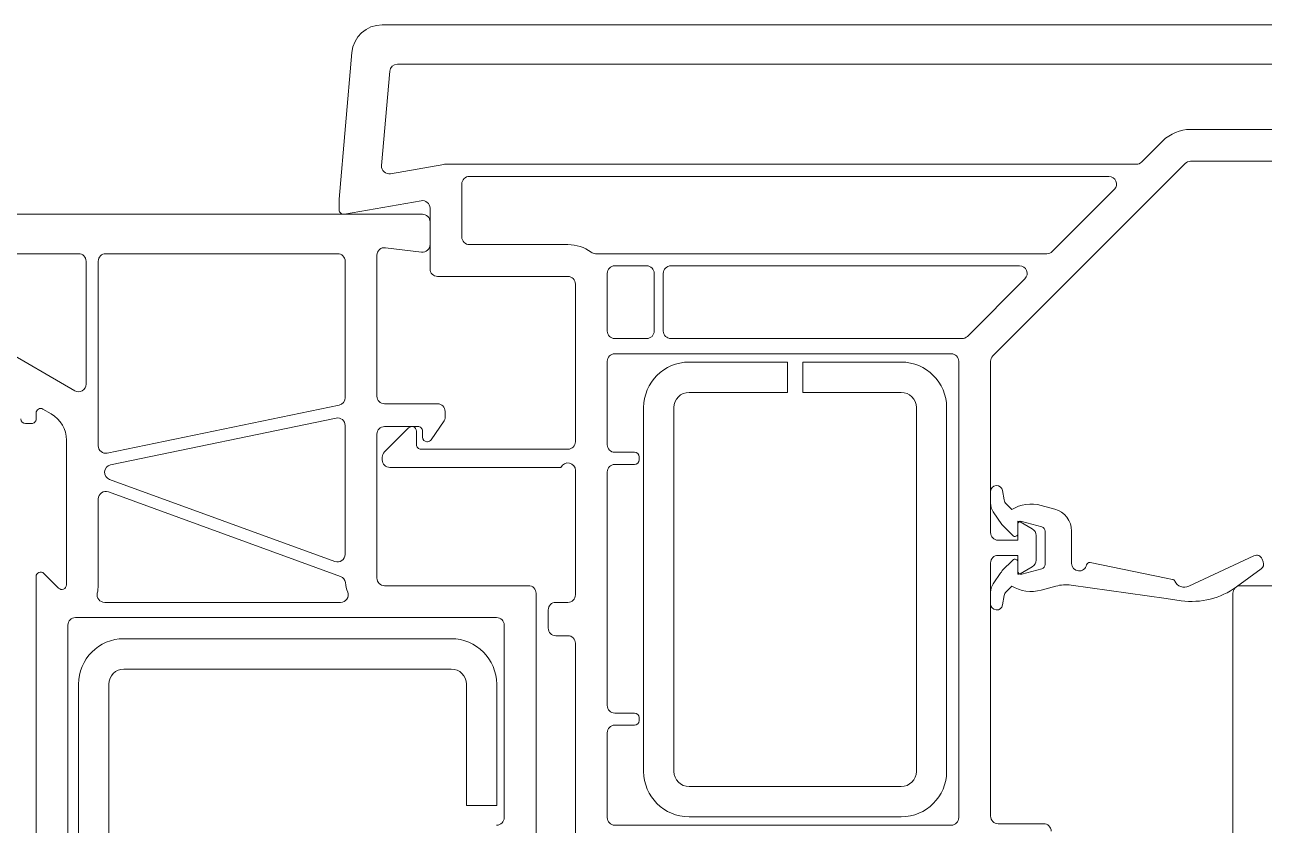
# Model space of a CAD drawing. Header units: metres. Extents: x 19 to 230, y -653 to -519.
# Drawn here: x 25.798 to 25.8798, y -529.9773 to -529.9245 of the extents above; entities that cross this region are included whole.
import ezdxf

# ---------------------------------------------------------------- set-up
doc = ezdxf.new("R2010")
doc.units = ezdxf.units.M
doc.header["$LTSCALE"] = 0.0125
doc.layers.add('05Fenster', color=171, linetype='Continuous', lineweight=15)
doc.layers.add('Fenster2', color=161, linetype='Continuous', lineweight=5)

# ---------------------------------------------------------------- blocks, each defined once
blk = doc.blocks.new('Hol18 Schnitt hor Stulp')
at = {"layer": 'Fenster2'}
for p, q in [((3.33580630783592e-05, 0), (-3.33580630783592e-05, 0)), ((-3.535045247454738e-05, -1.825688514504528e-06), (-3.619684767910969e-05, -1.150002997170156e-05)), ((-3.284819613597056e-05, -3.056422128626737e-06), (-3.339371531480007e-05, -9.291734874973187e-06)), ((2.875865653317877e-05, -2.600000000000172e-06), (-3.23500987869374e-05, -2.600000000000172e-06)), ((2.000311528860266e-05, -6.900020284457062e-06), (2.5849424439367e-05, -6.900020284458797e-06)), ((1.677263519264671e-05, -9.053545118254541e-06), (1.816463765752507e-05, -7.661542653370976e-06)), ((-3.28087938769317e-05, -9.827716622853519e-06), (-2.92918688481747e-05, -9.207587851155566e-06)), ((-2.920504475936725e-05, -9.199991727661463e-06), (1.641908180205487e-05, -9.199991727661463e-06)), ((6.949595863420255e-06, -2.184643292846636e-05), (1.964956189801081e-05, -9.146466893863656e-06)), ((2.000311528860266e-05, -9.000020284456733e-06), (2.975753186648666e-05, -9.000020284456733e-06)), ((-2.809685247459615e-05, -1.049999172766242e-05), (-2.809685247459615e-05, -1.399997324211429e-05)), ((1.461908180203086e-05, -9.999991727661917e-06), (-2.759685247458177e-05, -9.999991727661917e-06)), ((1.087263919261061e-05, -1.495354111828197e-05), (1.497263519265046e-05, -1.085354511825599e-05)), ((-3.619684767910969e-05, -1.150002997170156e-05), (-3.619684767910969e-05, -1.220002776917625e-05)), ((-3.584021481969901e-05, -1.249463380990738e-05), (-3.078367656339509e-05, -1.160302968633738e-05)), ((-3.019685247457327e-05, -1.209543356284377e-05), (-3.019685247457327e-05, -1.609997324211222e-05)), ((-7.675245965560462e-05, -1.250000000769906e-05), (-3.069753791948293e-05, -1.250000001267078e-05)), ((-3.019753791949631e-05, -1.300000320910051e-05), (-3.019754750877013e-05, -1.450000000711819e-05)), ((-3.075859492737698e-05, -1.499625922635889e-05), (-3.313649529551599e-05, -1.470374137769494e-05)), ((-2.759685247458177e-05, -1.449997324211305e-05), (-2.109684060394579e-05, -1.449997324211305e-05)), ((-7.215305833246921e-05, -1.510000000772872e-05), (-5.339754264868657e-05, -1.510000000783801e-05)), ((-5.159754264869032e-05, -1.510000000783454e-05), (-3.629754271411434e-05, -1.510000000783454e-05)), ((-3.369754271412284e-05, -1.520000059693563e-05), (-3.369754271412284e-05, -2.449998152252719e-05)), ((-1.926379056979566e-05, -1.509998772768889e-05), (1.051908580201877e-05, -1.509998772768889e-05)), ((-5.289754264867219e-05, -1.560000000783851e-05), (-5.289754264867219e-05, -2.370443606592582e-05)), ((-5.209754264867694e-05, -2.776849359366167e-05), (-5.209754264867694e-05, -1.560000000783331e-05)), ((-3.579754271412772e-05, -1.560000000783331e-05), (-3.579754271412772e-05, -2.459309771458106e-05)), ((-1.589684060393504e-05, -1.589998772768761e-05), (-1.799684060393991e-05, -1.589998772768761e-05)), ((8.719085801994764e-06, -1.589998772768761e-05), (-1.429684060394454e-05, -1.589998772768761e-05)), ((-2.969685247458664e-05, -1.659997324211446e-05), (-2.109684060394579e-05, -1.659997324211446e-05)), ((-2.059684060395917e-05, -1.709997324211322e-05), (-2.059684060395917e-05, -2.749996924062553e-05)), ((-1.849684060392653e-05, -1.639998772768811e-05), (-1.849684060392653e-05, -2.019998772768809e-05)), ((-1.539684060394841e-05, -2.019998772768809e-05), (-1.539684060394841e-05, -1.639998772768811e-05)), ((-1.479684060393116e-05, -1.639998772768811e-05), (-1.479684060393116e-05, -2.019998772768809e-05)), ((5.272639192616113e-06, -2.055354111828167e-05), (9.072639192614362e-06, -1.675354111828169e-05)), ((-5.364720334244399e-05, -2.413764448920205e-05), (-5.866070242713239e-05, -2.124833395799296e-05)), ((-1.799684060393991e-05, -2.069998772768859e-05), (-1.589684060393504e-05, -2.069998772768859e-05)), ((-1.429684060394454e-05, -2.069998772768859e-05), (4.91908580202427e-06, -2.069998772768859e-05)), ((4.203147845383004e-06, -2.169998772768786e-05), (-1.799684060393991e-05, -2.169998772768786e-05)), ((-1.849684060392653e-05, -2.219998772768836e-05), (-1.849684060392653e-05, -2.769996924325592e-05)), ((-6.596849916745695e-06, -2.22499999999997e-05), (-1.309684991676607e-05, -2.22499999999997e-05)), ((-6.596849916745695e-06, -2.42500000000017e-05), (-6.596849916745695e-06, -2.22499999999997e-05)), ((9.031500832479278e-07, -2.22499999999997e-05), (-5.596849916772451e-06, -2.22499999999997e-05)), ((-5.596849916772451e-06, -2.22499999999997e-05), (-5.596849916772451e-06, -2.42500000000017e-05)), ((4.703147845452893e-06, -5.229998772768654e-05), (4.703147845369626e-06, -2.219998772768662e-05)), ((6.803147845679813e-06, -3.35000383427965e-05), (6.803147845374502e-06, -2.219998772768662e-05)), ((-1.309684991676607e-05, -2.42500000000017e-05), (-6.596849916745695e-06, -2.42500000000017e-05)), ((-5.596849916772451e-06, -2.42500000000017e-05), (9.031500832479278e-07, -2.42500000000017e-05)), ((-5.519754264859955e-05, -2.566794920026531e-05), (-5.574754261811199e-05, -2.53504065698875e-05)), ((-3.619593681117306e-05, -2.508266511594762e-05), (-5.149593674569353e-05, -2.825806099502823e-05)), ((-3.319754271413622e-05, -2.499998152252596e-05), (-2.969754271411884e-05, -2.499998152252596e-05)), ((-1.609684991674132e-05, -2.525000000000097e-05), (-1.609684991674132e-05, -4.925000000000068e-05)), ((-1.409684991676707e-05, -4.925000000000068e-05), (-1.409684991676707e-05, -2.525000000000097e-05)), ((1.903150083248928e-06, -2.525000000000097e-05), (1.903150083248928e-06, -4.925000000000068e-05)), ((3.903150083250928e-06, -4.925000000000068e-05), (3.903150083250928e-06, -2.525000000000097e-05)), ((-5.619754261809717e-05, -2.561021419103873e-05), (-5.619754261809717e-05, -2.600002629218716e-05)), ((-5.127743934116302e-05, -2.902976142454654e-05), (-3.639914861711113e-05, -2.594188800918683e-05)), ((-2.92517971008377e-05, -2.612180182604701e-05), (-3.01272334152225e-05, -2.737205445343255e-05)), ((-2.919754271410446e-05, -2.549998152252646e-05), (-2.919754271410446e-05, -2.594972889514123e-05)), ((-5.64975426181058e-05, -2.630002629218711e-05), (-5.689754261808955e-05, -2.630002629218711e-05)), ((-3.579754271412772e-05, -2.643145541055339e-05), (-3.579754271412772e-05, -3.493458378622978e-05)), ((-3.160898930357203e-05, -2.658783720940229e-05), (-3.320039448986845e-05, -2.817924239570564e-05)), ((-3.099754724719683e-05, -2.649998152143632e-05), (-3.319754271444153e-05, -2.64999815229091e-05)), ((-3.10968572692083e-05, -2.769996924488309e-05), (-3.10968572692083e-05, -2.67999692437574e-05)), ((-3.069754271411984e-05, -2.719998152252677e-05), (-3.069754271411984e-05, -2.679998152140331e-05)), ((-5.41975426478214e-05, -3.695147186949348e-05), (-5.419754264859855e-05, -2.740000000783435e-05)), ((-3.369754271412284e-05, -2.699998152290266e-05), (-3.369754271412284e-05, -3.65000000075999e-05)), ((-3.037297902849789e-05, -2.749998152252672e-05), (-3.039754271411121e-05, -2.749998152252672e-05)), ((-3.334684109926322e-05, -2.853279578629922e-05), (-3.334684109926322e-05, -2.869996924375826e-05)), ((-2.10968406035017e-05, -2.799996924062603e-05), (-3.079685726894987e-05, -2.799996924488304e-05)), ((-1.799684060393991e-05, -2.819996924325642e-05), (-1.669684060393029e-05, -2.819996924325642e-05)), ((-1.639684060394941e-05, -2.849996924325637e-05), (-1.639684060394941e-05, -2.869996924325519e-05)), ((-3.28468410992766e-05, -2.919996924375876e-05), (-2.155509866877403e-05, -2.919996924375876e-05)), ((-2.059684109928517e-05, -2.939996924375757e-05), (-2.059684109928517e-05, -3.759999172713024e-05)), ((-1.669684060393029e-05, -2.899996924325514e-05), (-1.799684060393991e-05, -2.899996924325514e-05)), ((-3.646855278577332e-05, -3.540443009662428e-05), (-5.134684350985297e-05, -2.998917513630586e-05)), ((-1.849684060392653e-05, -2.949996924325564e-05), (-1.849684060392653e-05, -4.490000621211986e-05)), ((-5.142653257825258e-05, -3.081151290539388e-05), (-3.610583376223442e-05, -3.638779124258591e-05)), ((6.803150083195542e-06, -3.080014175778877e-05), (6.803150083223297e-06, -3.156294021991468e-05)), ((7.705090539655846e-06, -3.134327934821782e-05), (7.59707318465086e-06, -3.073068248668834e-05)), ((-5.209754264781652e-05, -3.695147186940674e-05), (-5.209754264989819e-05, -3.128135921594104e-05)), ((8.19684234529272e-06, -3.197760755139015e-05), (7.836873177319292e-06, -3.160279659693462e-05)), ((1.104548557512297e-05, -3.195146378819937e-05), (1.014053351677813e-05, -3.170623018336309e-05)), ((6.972581815145595e-06, -3.211985704682299e-05), (7.537462568679709e-06, -3.296230246489437e-05)), ((7.537462568679709e-06, -3.296230246489437e-05), (8.261727597713708e-06, -3.369142024580753e-05)), ((8.603147845703818e-06, -3.275002313970175e-05), (8.603147845703818e-06, -3.40000231390386e-05)), ((8.603150083247302e-06, -3.355000001887924e-05), (8.603150083247302e-06, -3.294971639308808e-05)), ((9.553147845869914e-06, -3.325209573353492e-05), (8.753147845569353e-06, -3.279021551849497e-05)), ((8.855461482187854e-06, -3.275667878653576e-05), (1.018161718160937e-05, -3.3116054667005e-05)), ((1.040315008324355e-05, -3.340561107683347e-05), (1.040315008324355e-05, -3.559438892316788e-05)), ((1.215315008323836e-05, -3.552714885432864e-05), (1.215315008323836e-05, -3.339924583734173e-05)), ((8.603147845703818e-06, -3.40000231390386e-05), (7.303147845444391e-06, -3.40000231390386e-05)), ((9.803147845682814e-06, -3.531493784285529e-05), (9.803147845682814e-06, -3.368510839746319e-05)), ((7.303147845694191e-06, -3.500002313903787e-05), (8.603147845703818e-06, -3.500002313903787e-05)), ((8.603147845703818e-06, -3.500002313903787e-05), (8.603147845703818e-06, -3.625002313903739e-05)), ((2.418689627561865e-05, -3.502682405114727e-05), (1.989578304156803e-05, -3.70386954677334e-05)), ((6.803147846096147e-06, -5.219998772767846e-05), (6.803147845679813e-06, -3.550002313902796e-05)), ((8.261727597713708e-06, -3.530857975419209e-05), (7.56172872701244e-06, -3.600857862488469e-05)), ((8.603150083247302e-06, -3.605028360691327e-05), (8.603150083247302e-06, -3.544999998112211e-05)), ((8.753147845708131e-06, -3.62098307601609e-05), (9.553147930746464e-06, -3.574795049553908e-05)), ((1.018161718160937e-05, -3.588394533299635e-05), (8.855461482187854e-06, -3.624332121346559e-05)), ((1.840314999326798e-05, -3.650000000000007e-05), (1.337755044497624e-05, -3.547753021591535e-05)), ((2.303529551214711e-05, -3.70765997951758e-05), (2.466123630517902e-05, -3.589010224455506e-05)), ((2.479858142104274e-05, -3.542286116683079e-05), (2.472983111215243e-05, -3.524486953915273e-05)), ((-5.619754264823973e-05, -7.92000000022601e-05), (-5.619754264823973e-05, -3.640000000655619e-05)), ((-5.5685410613876e-05, -3.618786797215251e-05), (-5.470967468218513e-05, -3.716360390386073e-05)), ((7.475005159240933e-06, -3.613112810462067e-05), (6.972581815145595e-06, -3.688042650345537e-05)), ((7.503150083243426e-06, -3.614999998112142e-05), (7.475005159240933e-06, -3.613112810462067e-05)), ((7.53703516712112e-06, -3.603861849867454e-05), (7.503150083243426e-06, -3.614999998112142e-05)), ((7.56172872701244e-06, -3.600857862488469e-05), (7.53703516712112e-06, -3.603861849867454e-05)), ((1.882083962301273e-05, -3.658497991561316e-05), (1.840314999326798e-05, -3.650000000000007e-05)), ((-3.319754271413622e-05, -3.700000000760387e-05), (-2.369754271544511e-05, -3.700000000752927e-05)), ((-2.319754271545849e-05, -3.750000000755926e-05), (-2.319754271487562e-05, -5.4600000007822e-05)), ((6.803150083223297e-06, -3.743734333036368e-05), (6.803150083195542e-06, -3.820014179248786e-05)), ((7.836873177319292e-06, -3.739748695334374e-05), (8.197014880195752e-06, -3.70224963502537e-05)), ((1.014053351677813e-05, -3.729376981663826e-05), (1.111617533247622e-05, -3.702937994395396e-05)), ((1.211800057129842e-05, -3.696667985400581e-05), (1.840314999326798e-05, -3.785000000000073e-05)), ((2.280384288194659e-05, -3.750000000755926e-05), (2.280384288136372e-05, -5.4600000007822e-05)), ((3.280384288062432e-05, -3.700000000760387e-05), (2.330384288196097e-05, -3.700000000752927e-05)), ((-3.609581806335305e-05, -3.810000000760427e-05), (-5.167098798636305e-05, -3.810000000760254e-05)), ((-2.109684109927179e-05, -3.809999172712901e-05), (-2.189684767991973e-05, -3.809999172712901e-05)), ((7.59707318465086e-06, -3.826960106359002e-05), (7.705090539655846e-06, -3.765700420205881e-05)), ((1.840314999326798e-05, -3.785000000000073e-05), (1.939208430826178e-05, -3.798898565409575e-05)), ((-5.359754264824823e-05, -3.910000000760354e-05), (-2.579754271520018e-05, -3.910000000760354e-05)), ((-2.239684767990635e-05, -3.859999172712951e-05), (-2.239684767990635e-05, -3.979999172712932e-05)), ((-5.40975426482071e-05, -8.119930291399825e-05), (-5.409754264823485e-05, -3.960000000760404e-05)), ((-2.529754271521356e-05, -3.960000000759363e-05), (-2.529754271493601e-05, -5.230000000781138e-05)), ((-5.039684991675619e-05, -4.050000399946976e-05), (-2.879684991674569e-05, -4.050000399946976e-05)), ((-2.189684767991973e-05, -4.029999172712982e-05), (-2.109684109927179e-05, -4.029999172712982e-05)), ((-2.059684109928517e-05, -4.079999172712859e-05), (-2.059684060395917e-05, -5.669995359097041e-05)), ((-2.879684991674569e-05, -4.250000399947003e-05), (-5.039684991675619e-05, -4.250000399947003e-05)), ((-5.339684991675919e-05, -7.310000000000129e-05), (-5.339684991675919e-05, -4.350000399947103e-05)), ((-5.139684991675719e-05, -4.350000399947103e-05), (-5.139684991675719e-05, -7.310000000000129e-05)), ((-2.779684991677245e-05, -5.15000000000012e-05), (-2.779684991677245e-05, -4.350000399947103e-05)), ((-2.579684991674269e-05, -4.350000399947103e-05), (-2.579684991674269e-05, -5.15000000000012e-05)), ((-1.799684060393991e-05, -4.540000621212036e-05), (-1.669684060393029e-05, -4.540000621212036e-05)), ((-1.639684060394941e-05, -4.570000621212031e-05), (-1.639684060394941e-05, -4.590000621212086e-05)), ((-1.669684060393029e-05, -4.620000621212081e-05), (-1.799684060393991e-05, -4.620000621212081e-05)), ((-1.849684060392653e-05, -4.670000621212131e-05), (-1.849684060392653e-05, -5.229998772768828e-05)), ((9.031500832479278e-07, -5.024999999999995e-05), (-1.309684991676607e-05, -5.024999999999995e-05)), ((-2.579684991674269e-05, -5.15000000000012e-05), (-2.779684991677245e-05, -5.15000000000012e-05)), ((-1.309684991676607e-05, -5.225000000000021e-05), (9.031500832479278e-07, -5.225000000000021e-05)), ((-1.799684060393991e-05, -5.279998772768878e-05), (4.203147845466271e-06, -5.279998772768878e-05)), ((1.030314784616904e-05, -5.269998772768764e-05), (7.303147846110525e-06, -5.269998772768764e-05))]:
    blk.add_line(p, q, dxfattribs=at)
for centre, radius, start, end in [((-3.33580630783592e-05, -2.000000000000265e-06), 2e-06, 90, 175.0000000000003), ((-3.23500987869374e-05, -3.100000000000672e-06), 5e-07, 89.99999999998697, 175.0000000000254), ((2.000311528860266e-05, -9.500020284457233e-06), 2.599999999999925e-06, 89.99999999999675, 135.0000000000002), ((-3.28956179657669e-05, -9.335312746347121e-06), 5.000000000001664e-07, 174.9999999999757, 279.9999999999952), ((-2.920504475936725e-05, -9.699991727661963e-06), 5.000000000002271e-07, 89.99999999996092, 99.99999999996051), ((1.641908180205487e-05, -8.699991727662698e-06), 5e-07, 269.999999999987, 314.999999999991), ((2.000311528860266e-05, -9.500020284457233e-06), 5.000000000001648e-07, 90.00000000001303, 135.0000000000094), ((-2.759685247458177e-05, -1.049999172766242e-05), 5e-07, 90, 180), ((1.461908180203086e-05, -1.049999172766242e-05), 5.00000000000004e-07, 314.999999999991, 90), ((-3.589684767910106e-05, -1.220002776917625e-05), 2.999999999999546e-07, 180, 280.8813731307247), ((-3.069685247458764e-05, -1.209543356284377e-05), 5.000000000000623e-07, 0, 100.0000000000035), ((-3.069753791948293e-05, -1.300000001267128e-05), 5e-07, 359.999633716072, 90), ((-3.319754271413622e-05, -1.520000059693563e-05), 4.999999999998161e-07, 82.98698294834439, 180), ((-3.069754750875675e-05, -1.450000000711819e-05), 5e-07, 262.9869829483477, 0), ((-2.759685247458177e-05, -1.399997324211429e-05), 5e-07, 180, 270), ((-2.109684060394579e-05, -1.709997324211322e-05), 2.600000000000136e-06, 53.75022633797177, 89.99999999999024), ((-5.339754264868657e-05, -1.560000000783851e-05), 5e-07, 0, 90), ((-5.159754264869032e-05, -1.560000000783331e-05), 5.000000000001138e-07, 90, 179.9999999999739), ((-3.629754271411434e-05, -1.560000000783331e-05), 5e-07, 0, 90), ((-1.926379056979566e-05, -1.459998772768839e-05), 4.999999999997954e-07, 233.7502263380005, 270.000000000026), ((1.051908580201877e-05, -1.459998772768839e-05), 5e-07, 270.000000000013, 315.0000000000279), ((-2.969685247458664e-05, -1.609997324211222e-05), 5e-07, 180, 270), ((-1.799684060393991e-05, -1.639998772768811e-05), 5e-07, 90, 180), ((-1.589684060393504e-05, -1.639998772768811e-05), 5e-07, 0, 90), ((-1.429684060394454e-05, -1.639998772768811e-05), 5e-07, 90, 180), ((8.719085801994764e-06, -1.639998772768811e-05), 5.000000000000844e-07, 315.0000000000002, 89.99999999998697), ((-2.109684060394579e-05, -1.709997324211322e-05), 5e-07, 0, 90), ((-1.799684060393991e-05, -2.019998772768809e-05), 5e-07, 180, 270), ((-1.589684060393504e-05, -2.019998772768809e-05), 5e-07, 270, 0), ((-1.429684060394454e-05, -2.019998772768809e-05), 5e-07, 180, 270), ((4.91908580202427e-06, -2.019998772768809e-05), 5e-07, 270.000000000013, 315.0000000000279), ((-1.799684060393991e-05, -2.219998772768836e-05), 5e-07, 90, 180), ((4.203147845383004e-06, -2.219998772768836e-05), 5e-07, 2.08440831604393e-10, 90), ((7.303147845361124e-06, -2.219998772768836e-05), 5.000000000001138e-07, 134.9997717215894, 179.9999999998437), ((-1.309684991676607e-05, -2.525000000000097e-05), 3e-06, 90, 180), ((9.031500832479278e-07, -2.525000000000097e-05), 3e-06, 0, 90), ((-5.339754264868657e-05, -2.370443606592408e-05), 5e-07, 240.0448864955303, 359.999999999974), ((-3.319754271413622e-05, -2.449998152252719e-05), 5e-07, 180, 270), ((-1.309684991676607e-05, -2.525000000000097e-05), 1e-06, 90, 180), ((9.031500832479278e-07, -2.525000000000097e-05), 1e-06, 0, 90), ((-5.589754261808855e-05, -2.561021419103873e-05), 2.999999999999655e-07, 60.00000000544176, 180), ((-3.629754271411434e-05, -2.459309771458106e-05), 5e-07, 281.7248398602476, 0), ((-2.969754271411884e-05, -2.549998152252646e-05), 5e-07, 0, 90), ((-5.689754261808955e-05, -2.600002629218716e-05), 2.999999999999546e-07, 180, 270), ((-5.64975426181058e-05, -2.600002629218716e-05), 2.999999999999546e-07, 269.9999999999788, 0), ((-5.619754264860055e-05, -2.740000000783435e-05), 2.000000000000114e-06, 0, 59.99999999995301), ((-3.629754271411434e-05, -2.643145541055339e-05), 5.000000000000188e-07, 0, 101.7248398602359), ((-2.949754271411309e-05, -2.594972889514123e-05), 3.000000000000682e-07, 324.9999999999927, 0), ((-3.319754271413622e-05, -2.699998152290786e-05), 5e-07, 90.0000000377408, 179.9999999994529), ((-3.139685726921693e-05, -2.67999692437574e-05), 2.999999999999546e-07, 359.9999999999566, 135.0000000000148), ((-3.099754271410071e-05, -2.679998152140331e-05), 3.000000000000682e-07, 0, 90.00086575428301), ((-5.159754264869032e-05, -2.776849359366167e-05), 4.999999999998655e-07, 180, 281.7248398602791), ((-3.079685726922743e-05, -2.769996924488309e-05), 3.000000000001819e-07, 180.0000000000433, 270.0000000492881), ((-3.039754271411121e-05, -2.719998152252677e-05), 3.000000000001819e-07, 180.0000000000433, 270), ((-3.037297902849789e-05, -2.719998152252677e-05), 2.999999999999327e-07, 269.9999999999788, 324.9999999999675), ((-2.109684060394579e-05, -2.749996924062553e-05), 5e-07, 270.0000000492832, 0), ((-1.799684060393991e-05, -2.769996924325592e-05), 5e-07, 180, 270), ((-3.28468410992766e-05, -2.853279578629922e-05), 5.00000000000004e-07, 134.999999999991, 180), ((-1.669684060393029e-05, -2.849996924325637e-05), 3.000000000001819e-07, 4.340821029261408e-11, 90), ((-5.117583343816623e-05, -2.95193288259131e-05), 4.999999999997958e-07, 101.7248398602176, 250.0000000000017), ((-3.28468410992766e-05, -2.869996924375826e-05), 5e-07, 180, 270), ((-2.109684109927179e-05, -2.939996924375757e-05), 5.000000000000074e-07, 0, 156.4218215217932), ((-1.799684060393991e-05, -2.949996924325564e-05), 5e-07, 90, 180), ((-1.669684060393029e-05, -2.869996924325519e-05), 2.999999999999546e-07, 270, 0), ((-5.159754264991157e-05, -3.128135921578665e-05), 5e-07, 70.00000000001042, 180.0000000176913), ((7.203150083207044e-06, -3.080014175626047e-05), 4.000000000000203e-07, 9.999999782620385, 180.0000002190256), ((7.803150083224297e-06, -3.156294021989386e-05), 1.000000000000114e-06, 180.0000000011203, 213.8428428066842), ((8.197494416162243e-06, -3.125645525937915e-05), 5.00000000000271e-07, 190.0000000007941, 223.8428428063501), ((9.486650739937152e-06, -3.411926980866412e-05), 2.500064582985522e-06, 74.83816287162979, 121.0583020923497), ((1.065315008325074e-05, -3.339924583734173e-05), 1.5e-06, 0, 74.83753123244657), ((7.303147845444391e-06, -3.35000231390381e-05), 5e-07, 180.001742222363, 270.000000000013), ((8.603147845703818e-06, -3.305002313970171e-05), 2.999999999999446e-07, 60.00000002690054, 89.99999999995603), ((8.803150083253053e-06, -3.294971639308808e-05), 2.000000000000455e-07, 74.83753123239255, 180), ((9.303147845696191e-06, -3.368510843530792e-05), 4.999999999998879e-07, 4.336845997464956e-06, 59.99999997304855), ((1.010315008323492e-05, -3.340561107683347e-05), 3.000000000000586e-07, 0, 74.83753123244487), ((8.40315008324155e-06, -3.355000001887924e-05), 2.000000000000758e-07, 224.9995424710412, 0), ((-3.629754271411434e-05, -3.493458378622978e-05), 5e-07, 250.0000000000104, 0), ((7.303147845694191e-06, -3.550002313903837e-05), 5e-07, 90, 179.9999999988796), ((2.435669834038867e-05, -3.53889942580933e-05), 4.000000000000947e-07, 21.11934579704125, 115.1193457970445), ((8.40315008324155e-06, -3.544999998112211e-05), 2.000000000000455e-07, 0, 135.0004575289357), ((9.303147845696191e-06, -3.531493784276682e-05), 5.000000000000884e-07, 300.0000112574252, 359.9999999898125), ((1.010315008323492e-05, -3.559438892316788e-05), 2.999999999999546e-07, 285.1624687675551, 0), ((1.265315008325274e-05, -3.552714885432864e-05), 5.00000000000065e-07, 180, 347.9306943157088), ((1.33376768580995e-05, -3.567351515683902e-05), 1.999999999999033e-07, 78.49999999998921, 167.9306943157527), ((2.442544864925122e-05, -3.556698588577135e-05), 4.000000000000409e-07, 306.1193457970365, 21.11934579701636), ((-5.58975426482311e-05, -3.640000000650762e-05), 3.000000000000682e-07, 44.99999999999979, 180.0000000094232), ((-3.62768438338934e-05, -3.685763755297694e-05), 4.999999999998348e-07, 6.624790615110762, 69.99999999998957), ((-3.319754271413622e-05, -3.650000000760337e-05), 2.599999999999561e-06, 186.6247906151301, 200.783559595835), ((-3.319754271413622e-05, -3.650000000760337e-05), 5e-07, 179.9999999995571, 270), ((8.803150083253053e-06, -3.605028360691327e-05), 2.000000000000886e-07, 180, 285.1624687676074), ((8.603147845703818e-06, -3.595002313903917e-05), 2.999999999997271e-07, 269.9999999999788, 300.0000000050863), ((1.878096603613599e-05, -3.678096485653683e-05), 1.999999999998868e-07, 24.69908096261005, 78.50000000002079), ((1.959862942821355e-05, -3.640489760557523e-05), 7.000000000000024e-07, 204.6990809625755, 295.1193457970519), ((-5.449754264783002e-05, -3.695147186950562e-05), 3.000000000000346e-07, 225.0000000000154, 2.344959355549421e-09), ((-5.167098798636305e-05, -3.760000000760204e-05), 4.999999999997727e-07, 167.0776466184073, 269.999999999987), ((-5.449754264783002e-05, -3.695147186950562e-05), 2.400000000000068e-06, 347.0776466184595, 2.334120025194994e-09), ((-3.609581806335305e-05, -3.760000000760204e-05), 5.000000000000588e-07, 270, 20.78355959587916), ((-2.369754271544511e-05, -3.750000000752804e-05), 4.999999999997727e-07, 359.9999999965086, 90.00000000045596), ((-2.109684109927179e-05, -3.759999172713024e-05), 5e-07, 270, 0), ((7.803150083224297e-06, -3.743734333038276e-05), 9.99999999999657e-07, 146.1571571933157, 179.9999999988796), ((8.197494416162243e-06, -3.774382829090095e-05), 4.999999999999429e-07, 136.1571571936233, 169.9999999991736), ((9.486641030315157e-06, -3.488079973473432e-05), 2.500000000000057e-06, 238.9456821235335, 285.1624687675603), ((1.177006781891143e-05, -3.944235002585963e-05), 2.499999999999799e-06, 82.00000000001404, 105.162468767577), ((2.008794981309125e-05, -3.303764531038811e-05), 5.000000000000122e-06, 262.0000000000124, 306.1193457970489), ((2.330384288196097e-05, -3.750000000752804e-05), 5e-07, 89.99999999955706, 180.0000000034912), ((-2.189684767991973e-05, -3.859999172712951e-05), 5e-07, 90, 180), ((7.203150083207044e-06, -3.820014179401789e-05), 3.999999999999773e-07, 179.9999997810069, 350.0000002173796), ((-5.359754264824823e-05, -3.960000000760404e-05), 5e-07, 90, 180), ((-2.579754271520018e-05, -3.960000000760404e-05), 4.999999999997727e-07, 1.094314365923063e-09, 90.00000000001303), ((-2.189684767991973e-05, -3.979999172712932e-05), 5e-07, 180, 270), ((-5.039684991675619e-05, -4.350000399947103e-05), 3e-06, 90, 180), ((-2.879684991674569e-05, -4.350000399947103e-05), 3e-06, 0, 90), ((-2.109684109927179e-05, -4.079999172712859e-05), 5e-07, 0, 90), ((-5.039684991675619e-05, -4.350000399947103e-05), 1e-06, 90, 180), ((-2.879684991674569e-05, -4.350000399947103e-05), 1e-06, 0, 90), ((-1.799684060393991e-05, -4.490000621211986e-05), 5e-07, 180, 270), ((-1.669684060393029e-05, -4.570000621212031e-05), 3.000000000001819e-07, 4.340821029261408e-11, 90), ((-1.799684060393991e-05, -4.670000621212131e-05), 5e-07, 90, 180), ((-1.669684060393029e-05, -4.590000621212086e-05), 2.999999999999546e-07, 270, 0), ((-1.309684991676607e-05, -4.925000000000068e-05), 3e-06, 180, 270), ((-1.309684991676607e-05, -4.925000000000068e-05), 1e-06, 180, 270), ((9.031500832479278e-07, -4.925000000000068e-05), 3e-06, 270, 0), ((9.031500832479278e-07, -4.925000000000068e-05), 1e-06, 270, 0), ((-2.579754271495038e-05, -5.230000000782178e-05), 5e-07, 269.9999999997524, 1.120369469873613e-09), ((-1.799684060393991e-05, -5.229998772768828e-05), 5e-07, 180, 270), ((4.203147845466271e-06, -5.229998772768828e-05), 5e-07, 270, 1.823857276538439e-10), ((7.303147846110525e-06, -5.219998772768887e-05), 4.999999999997727e-07, 179.9999999988536, 270), ((1.030314784616904e-05, -5.319998772768814e-05), 5e-07, 0, 90)]:
    blk.add_arc(centre, radius, start, end, dxfattribs=at)

msp = doc.modelspace()

# ---------------------------------------------------------------- block references
at = {"layer": '05Fenster', "xscale": 1000, "yscale": 1000, "zscale": 1000}
msp.add_blockref('Hol18 Schnitt hor Stulp', (25.85496849606196, -529.924480516061), dxfattribs=at)

doc.saveas('drawing.dxf')
